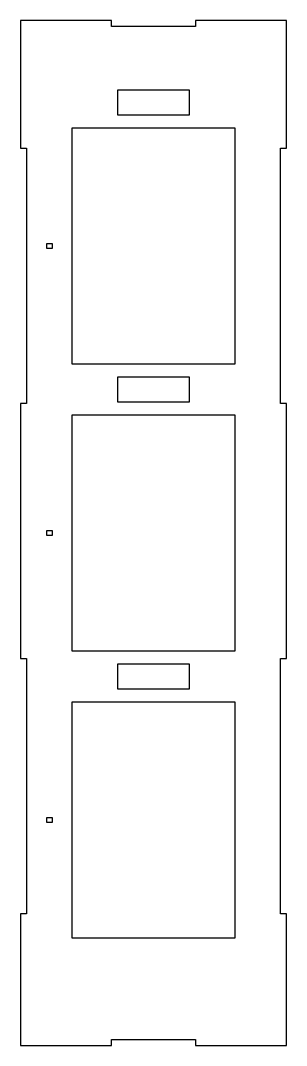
# Model space of a CAD drawing. Header units: millimetres. Extents: x -131 to 131, y -506 to 506.
import ezdxf

# ---------------------------------------------------------------- set-up
doc = ezdxf.new("R2010")
doc.units = ezdxf.units.MM

msp = doc.modelspace()

# ---------------------------------------------------------------- linework, layer by layer
for points in [[(41.5, -500), (41.5, -506), (131, -506), (131, -376), (125, -376), (125, -124), (131, -124), (131, 128), (125, 128), (125, 380), (131, 380), (131, 506), (41.5, 506), (41.5, 500), (-41.5, 500), (-41.5, 506), (-131, 506), (-131, 380), (-125, 380), (-125, 128), (-131, 128), (-131, -124), (-125, -124), (-125, -376), (-131, -376), (-131, -506), (-41.5, -506), (-41.5, -500)], [(-35, 412.5), (-35, 437.5), (35, 437.5), (35, 412.5)], [(80, 166.7), (-80, 166.7), (-80, 400), (80, 400)], [(-105, 285.8), (-100, 285.8), (-100, 280.8), (-105, 280.8)], [(-35, 129.2), (-35, 154.2), (35, 154.2), (35, 129.2)], [(-80, 116.7), (80, 116.7), (80, -116.7), (-80, -116.7)], [(-100, -2.5), (-105, -2.5), (-105, 2.5), (-100, 2.5)], [(35, -129.2), (35, -154.2), (-35, -154.2), (-35, -129.2)], [(-80, -166.7), (80, -166.7), (80, -400), (-80, -400)], [(-100, -285.8), (-105, -285.8), (-105, -280.8), (-100, -280.8)]]:
    msp.add_lwpolyline(points, close=True)

doc.saveas('drawing.dxf')
